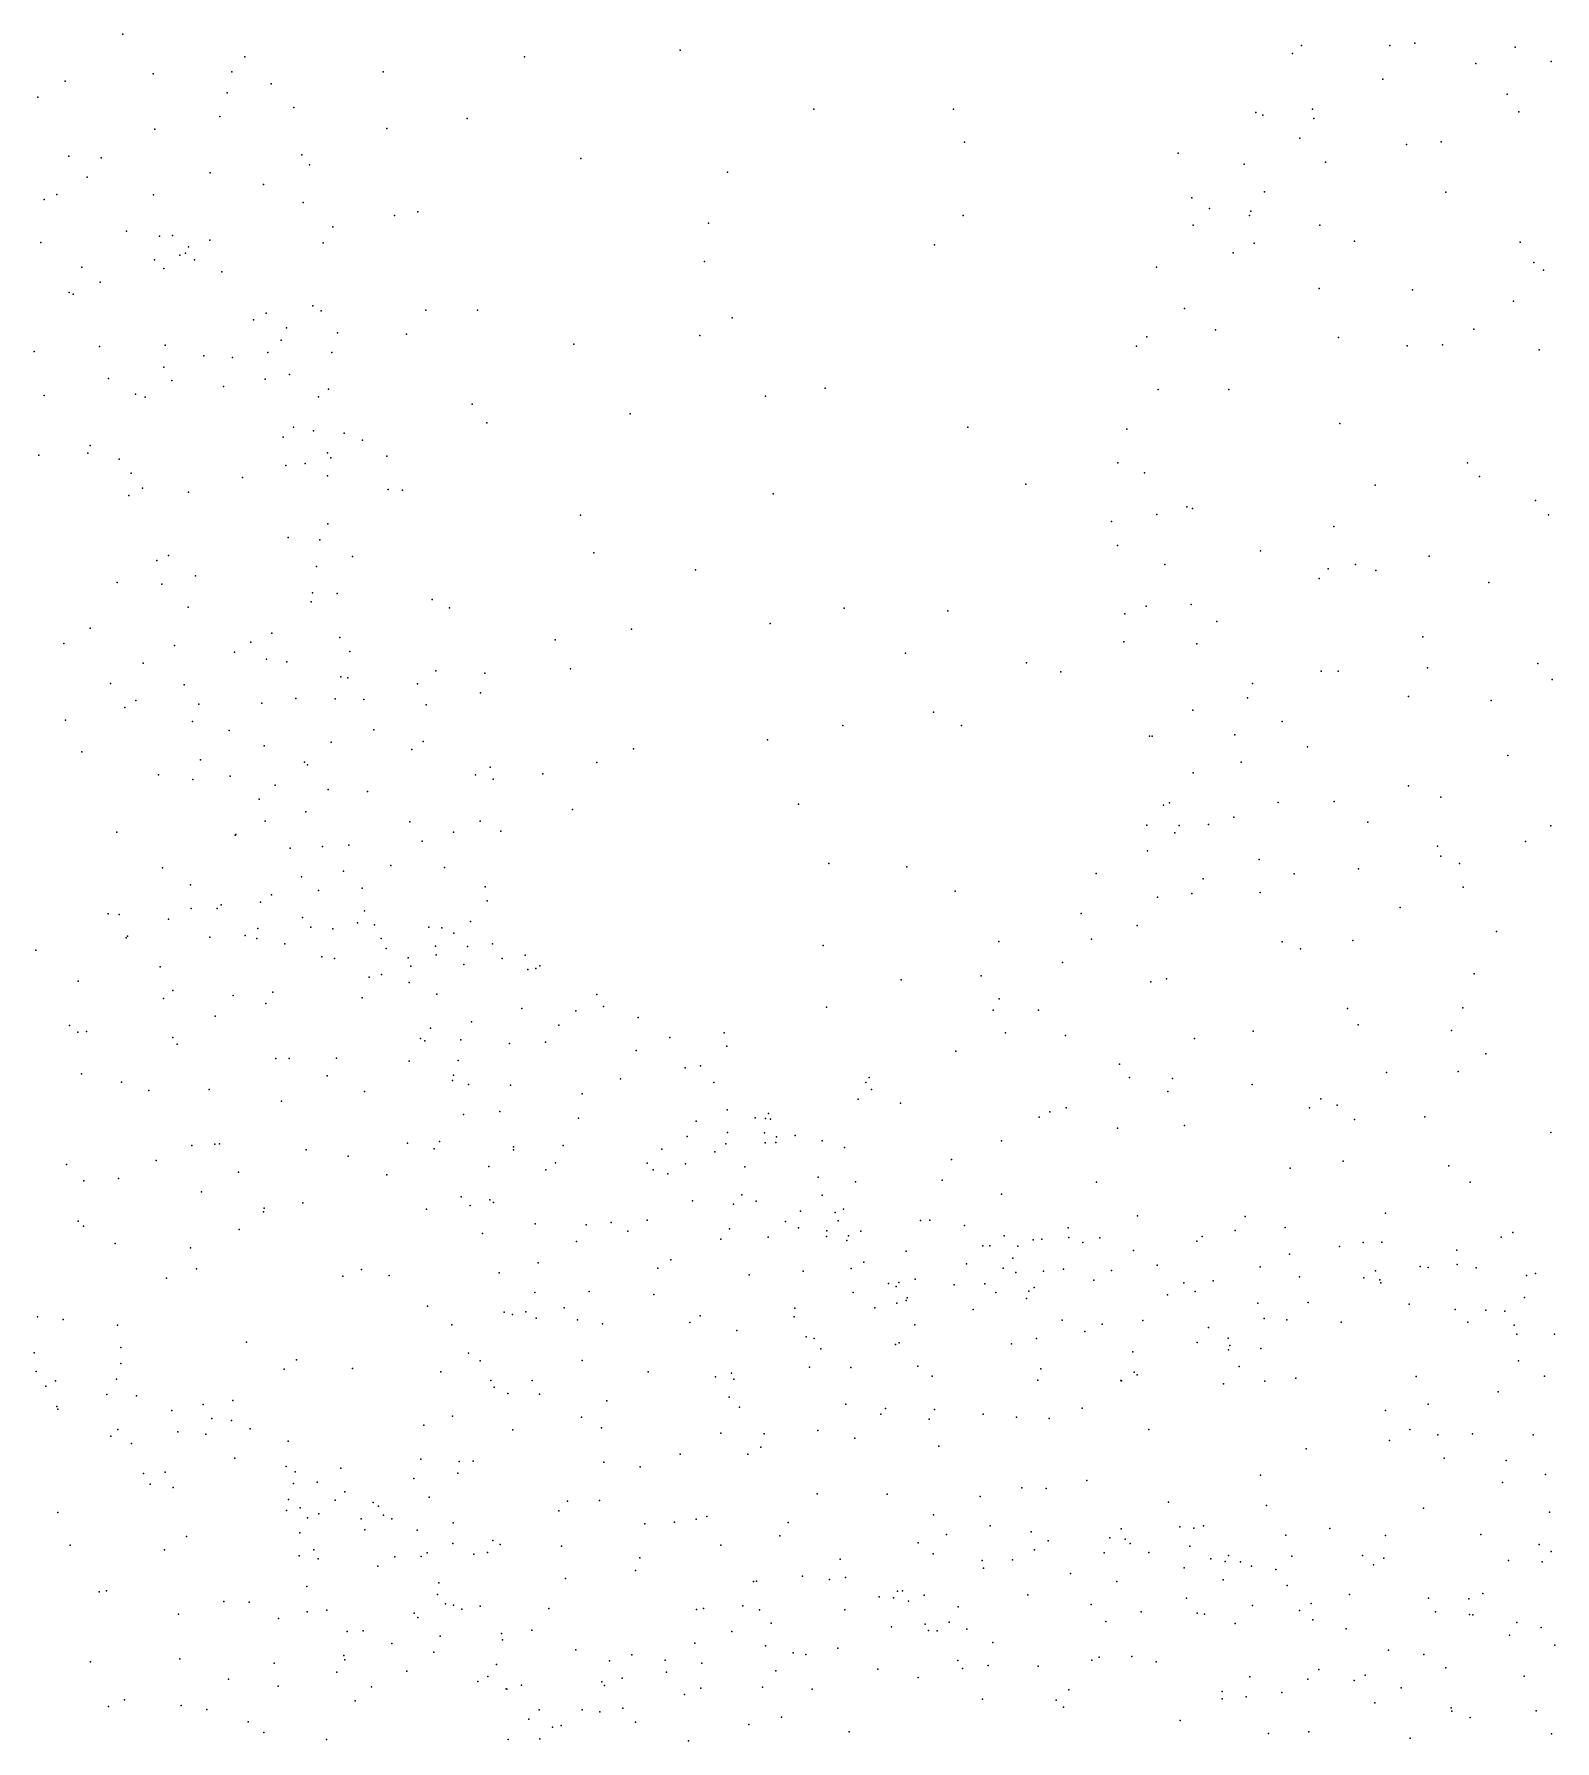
# Model space of a CAD drawing. Header units: metres. Extents: x -23.9 to 23.9, y -28.5 to 28.5.
# Drawn here: x -4.486 to -2.993, y 5.045 to 6.72 of the extents above; entities that cross this region are included whole.
import ezdxf

# ---------------------------------------------------------------- set-up
doc = ezdxf.new("R2010")
doc.units = ezdxf.units.M

msp = doc.modelspace()

# ---------------------------------------------------------------- linework, layer by layer
for p in [(-4.3986, 6.7202, 15.6794), (-3.8515, 6.7045, 9.4209), (-3.2506, 6.7012, 26.9583), (-3.242, 6.7091, 27.0877), (-3.1551, 6.7091, 27.3163), (-3.1306, 6.7114, 16.0883), (-3.0322, 6.7075, 27.4397), (-4.279, 6.6978, 15.8721), (-4.0043, 6.6979, -21.1428), (-3.0707, 6.6913, 26.6152), (-2.9968, 6.6933, 26.5634), (-4.4551, 6.6741, 16.5337), (-4.3689, 6.6813, 20.2888), (-4.2917, 6.6832, 2.7319), (-4.253, 6.6713, 16.199), (-4.1432, 6.6831, 16.4164), (-3.1621, 6.6759, 26.6912), (-4.4822, 6.6584, 17.1298), (-4.2964, 6.6627, 16.3259), (-3.0401, 6.6612, 22.9125), (-4.3033, 6.6394, 15.7548), (-4.2309, 6.6482, 16.0377), (-4.0606, 6.6374, 20.9712), (-3.7206, 6.6465, 16.0197), (-3.5833, 6.6464, 20.3846), (-3.2868, 6.6433, 27.1186), (-3.2799, 6.6407, 26.8665), (-3.231, 6.6466, 27.279), (-3.2299, 6.6374, 26.7437), (-3.0285, 6.644, 27.5007), (-4.3672, 6.627, 15.6575), (-4.1394, 6.6276, 11.6326), (-3.2434, 6.6182, -10.6069), (-4.4518, 6.6003, 20.6952), (-4.223, 6.6016, 15.9649), (-3.5725, 6.6141, 9.6103), (-3.363, 6.6033, 12.5306), (-3.1389, 6.6118, 26.6038), (-3.1048, 6.6146, 27.4687), (-4.4198, 6.5987, 17.0114), (-4.3128, 6.5841, 16.4113), (-4.2155, 6.592, 16.1201), (-3.949, 6.5982, -16.2129), (-3.8053, 6.5848, 7.47), (-3.2981, 6.5927, 27.2124), (-3.2184, 6.5945, 27.3673), (-4.4336, 6.5797, 16.5595), (-4.2607, 6.5726, 15.7924), (-4.4757, 6.5578, 17.443), (-4.4634, 6.5627, 15.309), (-4.3685, 6.5625, 17.103), (-4.2217, 6.5549, 16.2364), (-3.3496, 6.5596, 26.9539), (-3.2781, 6.5655, 21.4956), (-3.1003, 6.565, 26.5307), (-4.1319, 6.5422, 22.2583), (-4.109, 6.5458, -16.6753), (-3.824, 6.5347, 21.4677), (-3.5738, 6.5423, 12.8061), (-3.3323, 6.5491, -16.2236), (-3.2928, 6.5423, 7.516), (-3.2917, 6.5466, 12.1464), (-4.395, 6.5267, 17.3644), (-4.3628, 6.5219, 15.3979), (-4.35, 6.5225, 16.4918), (-4.3132, 6.518, 7.5548), (-4.1925, 6.5311, 16.0452), (-3.3482, 6.5327, 26.8581), (-3.2239, 6.5328, 9.7206), (-3.1897, 6.5171, 23.7664), (-4.479, 6.5157, 16.6191), (-4.3427, 6.5032, 17.2819), (-4.337, 6.5052, 15.4958), (-4.3341, 6.5113, 17.1918), (-4.2021, 6.5155, 15.9458), (-3.602, 6.5134, 26.0809), (-3.309, 6.5057, 27.306), (-3.2883, 6.515, 26.7032), (-3.0274, 6.516, 25.6118), (-4.4389, 6.4916, 16.7703), (-4.3675, 6.4986, 15.269), (-4.3584, 6.4902, 16.9097), (-4.3282, 6.4986, 17.0396), (-4.3014, 6.4868, 16.4299), (-3.8279, 6.4969, 11.5849), (-3.3842, 6.4915, 27.0248), (-3.0138, 6.4961, 26.4431), (-3.0042, 6.4885, 27.6053), (-4.4512, 6.4666, 15.1043), (-4.4209, 6.4769, 17.4735), (-3.2245, 6.4704, 26.5888), (-3.133, 6.4693, 27.5343), (-4.4473, 6.4651, 22.3735), (-4.2121, 6.4536, 15.8716), (-4.1014, 6.4494, 3.4514), (-4.0505, 6.4492, 12.9336), (-3.3567, 6.4508, 27.2415), (-3.0338, 6.458, 9.3272), (-4.2704, 6.4398, 15.2913), (-4.2581, 6.4463, 15.3891), (-4.2039, 6.4486, 23.2453), (-3.8006, 6.4417, -12.1763), (-4.2432, 6.4197, 15.5926), (-4.238, 6.4319, 15.4744), (-4.1879, 6.4271, 15.9819), (-4.1201, 6.4256, 16.8189), (-3.9559, 6.4159, 23.7069), (-3.8325, 6.4245, 25.745), (-3.3937, 6.423, 26.8905), (-3.3262, 6.4301, -11.1973), (-3.2054, 6.4224, 27.4995), (-3.0726, 6.4305, 27.5929), (-4.4857, 6.4088, 15.0051), (-4.4215, 6.4135, 16.7128), (-4.3571, 6.4149, 16.5261), (-4.3191, 6.4043, 16.8581), (-4.2909, 6.4028, 17.3271), (-4.2564, 6.4078, 17.1062), (-4.1936, 6.4077, 2.934), (-3.4037, 6.414, 27.0911), (-3.138, 6.4143, 26.4876), (-3.1035, 6.4153, -11.7734), (-3.0086, 6.4105, 26.1685), (-4.4128, 6.3823, 17.5546), (-4.3583, 6.3932, 17.4737), (-4.2352, 6.3862, 15.7761), (-4.476, 6.3655, 19.7414), (-4.3862, 6.3668, 16.6004), (-4.3505, 6.3804, 16.7808), (-4.2997, 6.3743, 16.4427), (-4.259, 6.3814, 16.9806), (-4.1967, 6.3716, 19.9744), (-3.7092, 6.3726, 25.4128), (-3.3826, 6.3715, 26.808), (-3.3132, 6.3713, 26.6632), (-4.3766, 6.364, 15.0349), (-4.2065, 6.3642, 15.6508), (-4.0559, 6.3569, 9.7255), (-3.7678, 6.3649, -20.4175), (-4.2311, 6.3344, 17.0734), (-4.0414, 6.3386, -22.5418), (-3.9007, 6.3474, 17.1048), (-3.5693, 6.3345, 23.8926), (-3.4132, 6.3324, 27.1314), (-3.2044, 6.3382, 27.5216), (-4.4306, 6.3164, 14.9544), (-4.2414, 6.3247, 17.2828), (-4.2114, 6.3309, 15.212), (-4.1814, 6.3287, 22.6316), (-4.1635, 6.3218, 15.3329), (-4.4812, 6.3071, 17.6458), (-4.4329, 6.309, 11.7624), (-4.4024, 6.303, 9.7033), (-4.2198, 6.2988, 17.1891), (-4.1977, 6.3093, 16.1735), (-4.1944, 6.3044, 15.8724), (-4.1397, 6.3061, 15.4213), (-3.4222, 6.2995, 26.9553), (-3.0791, 6.2993, 6.4292), (-4.3905, 6.2893, 16.6659), (-4.2811, 6.285, 16.3974), (-4.2388, 6.2969, 16.9481), (-4.1977, 6.2867, 15.9703), (-3.3959, 6.2897, 27.223), (-3.0673, 6.2861, 26.4142), (-4.3926, 6.2675, 25.2943), (-4.3795, 6.2745, 17.5739), (-4.3343, 6.2705, 14.9867), (-4.1383, 6.2732, 15.6246), (-4.1243, 6.2726, 15.5358), (-3.7603, 6.269, 10.0582), (-3.5123, 6.2786, 16.122), (-3.1694, 6.2776, 26.4841), (-3.384, 6.2489, 26.7711), (-3.3544, 6.2562, 27.3413), (-3.3488, 6.2545, 26.6899), (-3.0121, 6.2625, 27.6551), (-2.9993, 6.2485, 26.3801), (-4.1975, 6.2397, 16.099), (-3.9494, 6.248, 7.5175), (-3.4283, 6.2419, 27.0888), (-3.21, 6.237, 10.0661), (-4.2365, 6.226, 17.3575), (-4.2053, 6.2239, 17.2548), (-3.4226, 6.2184, 26.9244), (-4.3654, 6.2037, 16.5683), (-4.3537, 6.2085, 16.4731), (-4.1731, 6.2075, 15.8093), (-3.9364, 6.2112, 21.4649), (-3.3761, 6.1997, 11.9386), (-3.282, 6.213, 26.5974), (-3.189, 6.1996, 16.2398), (-3.1167, 6.2079, 26.4247), (-4.4041, 6.182, 17.6244), (-4.3272, 6.1884, 17.5311), (-4.2085, 6.1976, 15.9427), (-3.8367, 6.1944, -12.8161), (-3.2245, 6.186, 26.497), (-3.2158, 6.1955, 27.5177), (-3.1688, 6.1937, 25.1603), (-3.0581, 6.1821, 27.6312), (-4.3604, 6.1803, 16.6713), (-4.2125, 6.1717, 16.0351), (-4.1884, 6.1713, 17.1583), (-4.0951, 6.1652, 15.6324), (-4.3345, 6.1577, 14.9284), (-4.2137, 6.1629, 16.937), (-4.0779, 6.157, 15.332), (-3.6906, 6.1567, 11.667), (-3.5889, 6.1542, -21.3344), (-3.4152, 6.1513, 27.1159), (-3.3944, 6.1587, 26.8253), (-3.35, 6.1605, 27.3352), (-4.4306, 6.1373, 7.8496), (-4.2525, 6.1324, 14.9801), (-3.8995, 6.1361, 16.6797), (-3.7632, 6.1417, 16.3566), (-3.3249, 6.1438, 26.6733), (-4.4567, 6.1222, 17.673), (-4.3478, 6.1203, 3.2416), (-4.273, 6.1234, 17.467), (-4.1856, 6.1279, 15.0646), (-4.1758, 6.1144, 23.1526), (-3.9744, 6.1257, 25.5304), (-3.4163, 6.1239, 26.963), (-3.3447, 6.1219, 5.6167), (-3.1227, 6.1288, 26.3735), (-4.3786, 6.1029, 14.8752), (-4.2892, 6.1136, 16.7593), (-4.2577, 6.1066, 16.2097), (-4.2376, 6.104, 16.8498), (-3.6304, 6.1125, -17.488), (-3.5117, 6.1033, 21.6108), (-3.1181, 6.0982, 22.6617), (-3.0098, 6.1024, 26.2683), (-4.4109, 6.0828, 16.5552), (-4.3385, 6.0815, 17.5664), (-4.1847, 6.0893, 17.0431), (-4.1779, 6.0884, 17.1471), (-4.1094, 6.0825, 23.5095), (-4.0915, 6.0953, 15.2103), (-4.0435, 6.0931, 15.4348), (-3.9593, 6.0972, -22.1055), (-3.4781, 6.0943, 17.0048), (-3.2901, 6.083, 27.4029), (-3.2226, 6.095, 26.4916), (-3.2058, 6.0951, 27.5129), (-2.9958, 6.0868, 27.6444), (-4.3859, 6.0661, 16.469), (-4.2287, 6.0681, 15.9812), (-4.1901, 6.0678, 17.2351), (-4.1622, 6.0671, 15.8318), (-4.0476, 6.0736, 15.5304), (-3.2947, 6.0687, 7.462), (-3.1369, 6.0701, 26.3102), (-3.0558, 6.0663, -21.4339), (-4.3966, 6.0592, 17.6261), (-4.3239, 6.0627, 16.3947), (-4.2621, 6.0635, 16.0715), (-4.1008, 6.0619, 15.7334), (-3.603, 6.0548, 22.5598), (-3.3485, 6.0566, 26.664), (-4.4549, 6.0469, 14.8247), (-4.3302, 6.0457, 16.2988), (-4.2942, 6.0366, 14.9209), (-4.1524, 6.0374, 25.1272), (-3.6921, 6.0415, 26.3897), (-3.5754, 6.0417, 12.7059), (-3.3911, 6.0311, 26.8342), (-3.3883, 6.0311, 26.9303), (-3.3073, 6.0325, 26.5441), (-3.2607, 6.0455, 26.4323), (-4.439, 6.0157, 24.841), (-4.2601, 6.0217, 16.7139), (-4.1943, 6.0253, 16.909), (-4.1149, 6.0182, 19.9975), (-4.104, 6.026, 15.1479), (-3.8973, 6.0189, 20.4144), (-3.7661, 6.0276, 23.8129), (-3.236, 6.0208, 26.3166), (-4.3224, 6.0078, 16.4625), (-4.2205, 6.0055, 16.8084), (-4.2173, 6.0032, -21.4488), (-4.0381, 6.0007, 15.3822), (-3.9334, 6.0054, 22.7339), (-3.3011, 6.0057, 27.3419), (-3.0395, 6.0122, 26.1514), (-4.3638, 5.9933, 17.5836), (-4.3299, 5.9885, 16.1786), (-4.2932, 5.9919, 17.4828), (-4.2491, 5.9832, 17.4036), (-4.0526, 5.9931, 15.6204), (-4.0351, 5.9891, 15.5045), (-3.9864, 5.9942, 10.0002), (-3.3482, 5.9951, 27.2281), (-3.137, 5.9824, 26.1653), (-4.265, 5.9692, 16.629), (-4.1971, 5.9787, 17.0066), (-4.1584, 5.977, 15.0574), (-3.7356, 5.9645, -23.0081), (-3.3772, 5.9635, 26.668), (-3.3715, 5.9656, 27.0563), (-3.2647, 5.9661, -16.1771), (-3.2098, 5.967, 27.4452), (-3.105, 5.9712, 27.5362), (-4.259, 5.9477, 14.9335), (-4.2189, 5.957, 12.7211), (-4.1171, 5.9471, 8.8786), (-4.0478, 5.9479, 7.814), (-3.9573, 5.9591, 26.1322), (-3.3083, 5.9516, 26.2788), (-3.1767, 5.9467, 21.4656), (-4.4044, 5.9368, 16.2874), (-4.2884, 5.9341, 16.5221), (-4.2877, 5.9348, 16.0021), (-4.0741, 5.9371, 15.2025), (-4.0276, 5.9379, 21.2615), (-3.3937, 5.9437, 26.4644), (-3.3661, 5.9363, 26.8057), (-3.3618, 5.9434, 26.9705), (-3.333, 5.9445, -11.0784), (-2.9973, 5.9433, 8.7103), (-4.2344, 5.9214, 17.331), (-4.2026, 5.9228, 17.229), (-4.1768, 5.9242, -23.46), (-4.1048, 5.9281, 20.7987), (-3.3931, 5.9188, 26.3825), (-3.1083, 5.9233, 10.7922), (-3.105, 5.9134, 26.0732), (-3.0221, 5.9279, 27.5682), (-4.3598, 5.902, 16.4148), (-4.1821, 5.8986, 16.7353), (-4.1356, 5.9044, 15.8675), (-4.0829, 5.9022, 15.7137), (-3.7058, 5.9062, 11.1349), (-3.6292, 5.9028, 10.7816), (-3.2835, 5.9101, 27.2823), (-3.1858, 5.9009, 26.0996), (-3.0868, 5.9061, 6.6631), (-4.3321, 5.8853, 14.8874), (-4.2233, 5.8932, 16.5867), (-4.1638, 5.8819, 16.8612), (-4.043, 5.8832, 15.3295), (-3.4433, 5.8963, 26.5632), (-3.3383, 5.891, 27.1249), (-3.249, 5.896, 17.1935), (-3.0832, 5.8829, 27.4976), (-4.302, 5.8655, 16.259), (-4.2634, 5.8682, 16.0985), (-4.2527, 5.8753, -14.4678), (-4.2065, 5.8796, 15.9862), (-4.0412, 5.8695, 8.2352), (-3.5818, 5.8789, 25.1589), (-3.3833, 5.8732, 26.2844), (-3.3495, 5.8766, 27.0346), (-3.2825, 5.8777, 26.4845), (-3.145, 5.863, 27.4233), (-4.4132, 5.8567, 14.8363), (-4.4022, 5.8563, 17.5762), (-4.3537, 5.8517, 28.1529), (-4.3315, 5.8619, 17.4822), (-4.306, 5.8622, 28.2792), (-4.2224, 5.8533, 28.3619), (-4.1684, 5.848, 28.1223), (-4.1614, 5.8596, 28.2454), (-4.1517, 5.8461, 9.718), (-4.0573, 5.8493, 15.6235), (-3.4582, 5.8572, 26.478), (-4.3953, 5.8332, 28.0685), (-4.3941, 5.8349, 28.4039), (-4.3132, 5.8339, 28.0438), (-4.2786, 5.8355, 26.0911), (-4.2672, 5.8325, 11.3457), (-4.266, 5.8423, 16.4173), (-4.2142, 5.8438, 16.2289), (-4.1926, 5.842, 17.1912), (-4.1452, 5.8325, 16.6719), (-4.0984, 5.8437, 16.1198), (-4.0856, 5.843, 15.9413), (-4.0738, 5.8379, 28.2041), (-3.5388, 5.8297, 16.5231), (-3.4478, 5.8318, 26.3666), (-3.4031, 5.8452, 26.8833), (-3.1916, 5.8306, 27.3444), (-3.0505, 5.8394, -13.3136), (-4.484, 5.8212, 28.3184), (-4.2396, 5.8272, 28.4616), (-4.2035, 5.8147, 27.9915), (-4.1909, 5.8131, 16.527), (-4.1403, 5.8227, 28.4417), (-4.1186, 5.8135, 16.7637), (-4.0918, 5.825, 15.7734), (-4.091, 5.8166, 15.1949), (-4.0603, 5.8246, 28.3472), (-4.0358, 5.8274, 15.4541), (-4.0262, 5.8131, 16.1633), (-4.0037, 5.8164, 16.024), (-3.7113, 5.8256, 8.8666), (-3.2609, 5.8293, 8.423), (-3.2428, 5.8223, 27.2302), (-4.362, 5.8049, 27.9778), (-4.1447, 5.7973, 15.0977), (-4.116, 5.8053, 16.8997), (-4.0639, 5.8071, 15.274), (-4.0013, 5.8023, 15.8671), (-3.9934, 5.803, 28.1481), (-3.9893, 5.8057, 28.2943), (-3.5564, 5.7959, 5.8221), (-3.4765, 5.809, 26.7301), (-3.0724, 5.7978, 27.4307), (-4.4424, 5.7908, 28.493), (-4.3496, 5.7816, 17.4591), (-4.2514, 5.7798, 14.964), (-4.157, 5.7947, 16.4398), (-4.1177, 5.7893, 28.5275), (-3.6348, 5.7921, 10.1787), (-3.3898, 5.7901, 16.2119), (-3.3745, 5.7929, 26.1821), (-4.3587, 5.7736, -20.5078), (-4.2904, 5.7768, 17.3302), (-4.2582, 5.7688, 27.8834), (-4.1637, 5.7745, 17.1098), (-4.0906, 5.7781, 27.9425), (-4.0069, 5.7639, 28.4856), (-3.9336, 5.7775, 16.1307), (-3.9268, 5.7659, 28.3564), (-3.7081, 5.7652, 21.3878), (-3.5445, 5.7624, 26.4844), (-3.5386, 5.7733, 26.5896), (-3.1967, 5.7639, 26.0108), (-3.0836, 5.7644, 25.9647), (-4.4511, 5.7472, 14.8448), (-4.308, 5.7564, 28.6028), (-4.0564, 5.7508, 15.4143), (-3.9706, 5.7474, 23.3248), (-3.9541, 5.7615, 16.2578), (-3.893, 5.755, 28.2085), (-3.5, 5.7623, 26.3835), (-3.1864, 5.7479, -17.1853), (-4.4429, 5.7406, 27.8904), (-4.4343, 5.7414, 28.5905), (-4.3496, 5.7354, 27.8528), (-4.3454, 5.7289, 14.9156), (-4.1065, 5.7345, 28.6097), (-4.1024, 5.732, 15.2264), (-4.0967, 5.7445, 16.9659), (-4.0668, 5.7331, 16.4182), (-4.0193, 5.7295, 15.7309), (-3.9839, 5.7307, 16.3652), (-3.8619, 5.7355, 16.0757), (-3.8086, 5.7399, -16.2402), (-3.5325, 5.74, 26.7448), (-3.4736, 5.7374, 26.8425), (-3.3469, 5.7345, 27.0202), (-3.2894, 5.7415, 26.068), (-3.0945, 5.7424, 20.6938), (-4.2485, 5.7148, 27.8081), (-4.2353, 5.7149, 28.666), (-4.189, 5.7152, 15.0776), (-4.1177, 5.7122, 16.5325), (-4.0696, 5.7128, 16.8314), (-3.895, 5.7228, 28.0475), (-3.806, 5.7268, 12.1495), (-3.5812, 5.722, 26.4002), (-3.0608, 5.7195, 27.34), (-4.4393, 5.6998, 17.5047), (-4.1981, 5.6977, 17.2104), (-4.0741, 5.6983, 27.8345), (-3.8467, 5.7055, 15.9126), (-3.8317, 5.7076, 15.9983), (-3.6662, 5.6962, 26.3647), (-3.4206, 5.7093, 26.1848), (-3.4106, 5.6963, 26.9673), (-3.1586, 5.701, 5.2635), (-3.088, 5.702, -16.7275), (-4.3998, 5.6915, 27.8006), (-4.3732, 5.6835, 17.3974), (-4.3138, 5.6843, 10.1227), (-4.1614, 5.6825, 28.6964), (-4.0752, 5.6932, 16.7033), (-4.0594, 5.6894, 15.5472), (-4.0183, 5.6888, -13.2962), (-3.9479, 5.68, 15.7105), (-3.9102, 5.695, 27.9556), (-3.8187, 5.6912, 28.1265), (-3.6696, 5.6913, 26.6112), (-3.664, 5.6845, 26.4396), (-3.373, 5.6823, 7.596), (-3.3684, 5.6953, 26.109), (-3.2902, 5.6893, 27.0825), (-4.2429, 5.6731, 17.2899), (-4.0285, 5.6629, 10.361), (-3.8054, 5.6646, 28.4159), (-3.677, 5.6749, 26.721), (-3.6355, 5.6711, 26.3605), (-3.4887, 5.6624, 26.8906), (-3.4727, 5.6664, -23.2572), (-3.2341, 5.6664, -11.9698), (-3.223, 5.6752, 24.3162), (-3.2067, 5.6691, 4.9127), (-4.0642, 5.6599, 16.9466), (-3.9515, 5.6562, 28.6243), (-3.8358, 5.6534, 20.7937), (-3.7779, 5.6567, 28.3341), (-3.7678, 5.6558, 28.206), (-3.7651, 5.6608, 26.5426), (-3.7631, 5.6552, 16.0549), (-3.4993, 5.6574, 26.2487), (-3.4226, 5.6463, 20.595), (-3.3568, 5.6489, 27.0503), (-3.19, 5.6551, 23.0239), (-3.1209, 5.6577, 10.0143), (-4.3308, 5.6295, 27.7237), (-4.3083, 5.6307, 11.0256), (-4.3037, 5.6311, 28.7562), (-4.1192, 5.6318, 15.2831), (-4.0879, 5.6333, 17.0575), (-3.9666, 5.6293, 10.9617), (-3.8448, 5.6382, 27.9351), (-3.8069, 5.6311, 16.3143), (-3.8051, 5.6423, 26.621), (-3.7689, 5.6418, 15.9245), (-3.7682, 5.6321, 28.0718), (-3.7577, 5.6325, 16.1829), (-3.757, 5.6379, 26.7445), (-3.7389, 5.6391, 26.3684), (-3.7124, 5.634, 22.9707), (-3.5362, 5.634, 16.9207), (-2.9971, 5.6423, 25.9006), (-4.3658, 5.6146, -17.3711), (-4.2187, 5.6251, 27.717), (-4.1775, 5.6189, 15.1626), (-4.0932, 5.626, 15.4526), (-4.0153, 5.628, 27.7772), (-4.0151, 5.6252, 16.5309), (-3.974, 5.6123, 15.6058), (-3.8841, 5.6121, 16.4315), (-3.8696, 5.6259, -22.0238), (-3.8177, 5.6233, 28.5244), (-3.6905, 5.6274, 26.2891), (-3.5853, 5.6158, 26.9036), (-3.2011, 5.6139, 25.9576), (-4.4538, 5.6108, 14.8948), (-4.4368, 5.5949, 28.7561), (-4.4028, 5.597, 17.4249), (-4.2852, 5.6032, -23.8353), (-4.1394, 5.6005, 28.7655), (-4.0396, 5.6087, 16.6266), (-3.9835, 5.6055, 28.7075), (-3.8782, 5.6057, -20.2044), (-3.8637, 5.6015, 26.4912), (-3.8464, 5.6115, 15.726), (-3.7881, 5.6085, 15.8102), (-3.7163, 5.5985, 28.2566), (-3.5944, 5.5954, 23.4304), (-3.2531, 5.6071, 25.2055), (-3.0974, 5.6096, 25.9186), (-4.3215, 5.5838, 15.016), (-4.0666, 5.5792, 27.7187), (-3.7913, 5.581, 28.607), (-3.7123, 5.5808, 16.1201), (-3.6797, 5.5937, 21.0959), (-3.5363, 5.5816, 26.9627), (-3.443, 5.5936, 26.1052), (-3.0762, 5.5935, 27.2623), (-4.2606, 5.5644, 15.097), (-4.2598, 5.5679, 27.6711), (-4.2221, 5.5731, 28.7968), (-4.1006, 5.5668, 17.1158), (-4.0577, 5.5704, 28.7817), (-4.0386, 5.5761, 16.7209), (-4.0349, 5.5736, 15.5231), (-3.8395, 5.5752, 26.3343), (-3.7992, 5.5717, 16.3846), (-3.777, 5.5748, 26.8758), (-3.7334, 5.5651, 28.452), (-3.6994, 5.5638, 28.3602), (-3.6915, 5.5671, 25.3338), (-3.1594, 5.5629, 24.7984), (-4.4426, 5.5551, 10.4111), (-4.4373, 5.5504, 27.69), (-4.2845, 5.5471, 17.3497), (-3.9939, 5.5524, 16.5732), (-3.9439, 5.5515, 26.5953), (-3.9193, 5.5539, 28.7706), (-3.9031, 5.5454, 16.5171), (-3.884, 5.5561, 26.7641), (-3.8839, 5.5561, 27.8114), (-3.8033, 5.5475, 28.7213), (-3.7484, 5.555, 26.2071), (-3.7355, 5.5486, 16.2911), (-3.7077, 5.5457, 26.958), (-3.6967, 5.5555, 15.9864), (-3.6742, 5.5454, 26.15), (-3.6158, 5.5559, 26.9829), (-3.6067, 5.5563, 28.6447), (-3.5727, 5.5509, 28.7585), (-3.4707, 5.5486, 27.5862), (-3.4029, 5.5603, -20.3632), (-3.307, 5.5459, 27.1065), (-3.297, 5.5599, 27.6164), (-3.2578, 5.5488, 27.701), (-4.4063, 5.5333, 14.9852), (-4.3322, 5.5289, 27.6536), (-4.0455, 5.543, 16.9561), (-3.9533, 5.5351, 26.4656), (-3.8118, 5.5375, 15.6866), (-3.7652, 5.5394, 28.8295), (-3.7079, 5.54, 15.8821), (-3.6882, 5.5361, 28.8761), (-3.6865, 5.5409, 28.1645), (-3.5545, 5.531, 27.6255), (-3.5478, 5.5311, 27.029), (-3.5336, 5.5408, 28.5811), (-3.5203, 5.5305, 27.5161), (-3.5051, 5.5369, 8.2758), (-3.4967, 5.5374, 28.7924), (-3.4701, 5.5391, 27.7574), (-3.4566, 5.5341, 28.6916), (-3.4399, 5.5387, 27.4744), (-3.3446, 5.5354, 27.4365), (-3.3394, 5.5402, 26.0433), (-3.2047, 5.5303, 27.2676), (-3.1815, 5.5341, 25.9395), (-3.163, 5.5347, 27.6608), (-3.0458, 5.5395, 28.3016), (-3.0346, 5.5441, 28.4537), (-3.9911, 5.5144, 27.7042), (-3.8609, 5.5171, 28.8424), (-3.6714, 5.5149, 16.1544), (-3.6298, 5.5258, 28.471), (-3.5706, 5.5134, 27.7372), (-3.5251, 5.5189, 28.8943), (-3.4066, 5.5263, 27.8312), (-3.3835, 5.5121, 27.0821), (-3.2537, 5.5229, 27.4308), (-3.0894, 5.5266, 16.0181), (-3.0891, 5.5128, -15.4772), (-4.3559, 5.4992, 17.4065), (-4.3264, 5.5083, 28.8385), (-4.1828, 5.5013, 15.3301), (-4.1643, 5.5078, 17.2264), (-4.1374, 5.502, 27.6429), (-4.0293, 5.5046, 16.851), (-3.8736, 5.5089, 26.8816), (-3.784, 5.5025, 27.8657), (-3.7309, 5.506, 28.9476), (-3.6838, 5.5088, 28.066), (-3.6369, 5.495, 27.5662), (-3.6209, 5.4982, 28.3876), (-3.5348, 5.5089, 27.815), (-3.5222, 5.5048, 8.9775), (-3.495, 5.5062, 28.4749), (-3.4755, 5.5081, 5.3307), (-3.4458, 5.4971, 26.0437), (-3.4282, 5.5067, 28.5434), (-3.3573, 5.4948, 27.9358), (-3.3284, 5.4967, 27.3225), (-3.2825, 5.5103, 27.8738), (-3.2438, 5.5006, -21.2192), (-3.1806, 5.4997, 27.8583), (-3.1692, 5.5063, 28.3886), (-3.1649, 5.4975, 28.3021), (-3.164, 5.4948, 27.4036), (-3.1255, 5.5107, 28.4862), (-3.1174, 5.5098, 27.5216), (-3.0706, 5.5095, 28.1992), (-3.0209, 5.5019, 28.6374), (-3.0122, 5.5038, 27.2721), (-3.9943, 5.4851, 26.4061), (-3.941, 5.4863, 16.5879), (-3.8776, 5.4833, 26.2153), (-3.6819, 5.4853, 29.0136), (-3.6473, 5.4941, 16.0409), (-3.6397, 5.4911, 10.4213), (-3.629, 5.4798, 28.2374), (-3.5827, 5.4926, 27.4462), (-3.5525, 5.4936, 7.3757), (-3.5419, 5.485, 4.9587), (-3.5118, 5.4794, 29), (-3.5095, 5.4864, 27.3555), (-3.5042, 5.49, 11.6935), (-3.3735, 5.483, 28.8591), (-3.3463, 5.4863, 28.7719), (-3.0231, 5.4804, 27.6621), (-4.4824, 5.4614, 7.1765), (-4.0997, 5.4716, 28.8569), (-4.0243, 5.4658, 26.4967), (-4.0163, 5.4634, 28.8809), (-4.0031, 5.4663, 16.6557), (-3.9656, 5.4702, 26.8131), (-3.832, 5.4623, 26.1475), (-3.7398, 5.4612, 27.0402), (-3.7391, 5.4698, 15.7202), (-3.6606, 5.47, 15.8852), (-3.6389, 5.4746, 27.0705), (-3.6299, 5.4772, 26.058), (-3.564, 5.4686, 28.3011), (-3.2848, 5.4746, 28.5341), (-3.2353, 5.4752, 27.9461), (-3.1362, 5.4738, 27.3048), (-3.0912, 5.4685, 28.0635), (-3.061, 5.4678, 25.8923), (-3.0422, 5.4668, -16.023), (-4.4572, 5.4588, 17.4592), (-4.404, 5.4532, 15.0115), (-4.0757, 5.4533, 17.0658), (-3.993, 5.4601, 15.4929), (-3.9523, 5.4583, 26.2669), (-3.928, 5.4544, 28.9356), (-3.8421, 5.4558, 27.7681), (-3.796, 5.448, 29.0448), (-3.6214, 5.4534, 28.0899), (-3.4768, 5.4581, 28.3763), (-3.4544, 5.4469, 27.27), (-3.4375, 5.4542, 6.2717), (-3.3976, 5.4577, 28.9462), (-3.333, 5.4509, 26.025), (-3.2785, 5.4596, 28.7044), (-3.2563, 5.4584, 28.33), (-3.2029, 5.4561, 28.1866), (-3.0785, 5.4561, 27.8699), (-3.0331, 5.4532, 27.4275), (-3.0306, 5.4444, 28.0086), (-2.9937, 5.4443, 27.7707), (-4.4005, 5.4311, -19.247), (-4.2774, 5.4363, 15.2556), (-3.7279, 5.4415, 27.6762), (-3.72, 5.44, 27.5341), (-3.7136, 5.43, 27.8799), (-3.6403, 5.4341, 16.2166), (-3.6366, 5.4359, 29.0884), (-3.5265, 5.4349, 27.9813), (-3.5019, 5.4401, 26.0133), (-3.3443, 5.4361, 27.2284), (-3.3139, 5.4404, 28.0125), (-3.3136, 5.4288, 28.9077), (-3.3121, 5.4333, 28.4117), (-3.2817, 5.4303, 28.1605), (-4.4857, 5.4258, 14.8485), (-4.4007, 5.4154, 14.9236), (-4.2282, 5.4192, 17.3009), (-4.0593, 5.4256, 15.4517), (-4.0478, 5.4182, 16.9747), (-3.9478, 5.4185, -12.7927), (-3.7246, 5.4118, 29.1116), (-3.684, 5.4115, 16.3509), (-3.6184, 5.4128, 16.0156), (-3.4074, 5.4268, 28.0272), (-3.303, 5.4124, 28.2675), (-3.0288, 5.4182, 27.3355), (-4.4838, 5.4075, 27.6301), (-4.4648, 5.3985, 27.1277), (-4.405, 5.4001, 28.8754), (-4.2404, 5.4098, 28.8947), (-4.1734, 5.4105, 27.5989), (-4.0865, 5.4073, 28.9235), (-4.0376, 5.3989, 27.6282), (-3.997, 5.3988, 28.9895), (-3.8832, 5.4072, 15.538), (-3.8169, 5.4024, 27.6936), (-3.8014, 5.4061, 26.0745), (-3.799, 5.4002, 27.0588), (-3.6045, 5.4029, 27.9814), (-3.5006, 5.399, 28.2779), (-3.4976, 5.4103, 29.0946), (-3.4192, 5.3989, 28.3253), (-3.4185, 5.3986, 27.1907), (-3.406, 5.4069, 26.0007), (-3.4031, 5.4045, 29.0477), (-3.3183, 5.3956, 28.9948), (-3.278, 5.3981, 26.2217), (-3.2475, 5.401, 28.8624), (-3.1292, 5.4028, 28.7535), (-3.0033, 5.4029, 25.8893), (-4.4741, 5.3933, 27.5392), (-4.4142, 5.3852, 14.7327), (-4.3852, 5.3837, 27.2072), (-4.2906, 5.3791, 15.076), (-4.0342, 5.3924, 26.341), (-4.0209, 5.386, 25.8348), (-3.9896, 5.3853, 16.7342), (-3.9237, 5.3789, 26.1558), (-3.8036, 5.3824, 29.137), (-3.0489, 5.3878, 4.5131), (-4.4635, 5.3734, 27.3612), (-4.4623, 5.3706, 14.6464), (-4.3504, 5.3695, 14.7903), (-4.3198, 5.3752, 14.9428), (-4.3113, 5.3614, 27.1702), (-4.0752, 5.3638, 26.7355), (-3.9484, 5.3629, 29.0779), (-3.7935, 5.3726, 15.592), (-3.6891, 5.3755, 26.0049), (-3.6548, 5.3659, 27.2421), (-3.65, 5.3713, 15.8138), (-3.6072, 5.361, 29.1781), (-3.6019, 5.3703, 16.0911), (-3.5542, 5.3656, 27.1682), (-3.5215, 5.3628, 29.1638), (-3.4896, 5.3615, 25.9601), (-3.4571, 5.3717, 28.1829), (-3.1594, 5.3694, 17.246), (-3.1176, 5.3755, 25.9229), (-4.4104, 5.3441, 27.4228), (-4.4036, 5.3508, 26.9485), (-4.3446, 5.3484, 27.3453), (-4.3173, 5.3461, 14.6925), (-4.2919, 5.3595, 27.5449), (-4.2737, 5.3512, 14.8523), (-4.1033, 5.3548, 26.6206), (-4.0158, 5.3504, 15.4404), (-3.9288, 5.3522, 15.4835), (-3.8118, 5.3471, 27.436), (-3.7692, 5.3463, 27.3599), (-3.7164, 5.3497, 16.439), (-3.3916, 5.3507, 29.1145), (-3.1354, 5.3506, 6.4895), (-3.1082, 5.3453, 28.8751), (-3.0741, 5.3465, 13.8999), (-3.0144, 5.3456, 13.5163), (-4.39, 5.3368, 17.4123), (-4.2363, 5.3391, 15.3883), (-3.7724, 5.3332, 27.1186), (-3.6803, 5.3423, 27.1499), (-3.5977, 5.3344, 15.956), (-3.2374, 5.3316, 29.0034), (-3.1555, 5.3399, 9.5357), (-4.2888, 5.3226, 17.3379), (-4.2382, 5.3145, 14.7288), (-4.1848, 5.3128, 27.5529), (-4.1062, 5.3216, 26.4006), (-4.0685, 5.3194, 29.018), (-4.0549, 5.3196, 16.9231), (-3.9265, 5.3185, 29.1478), (-3.8909, 5.314, 16.6222), (-3.8517, 5.3264, 15.5258), (-3.7852, 5.3264, 16.5403), (-3.102, 5.3224, 13.6909), (-3.041, 5.3203, 14.0459), (-4.3784, 5.3075, 26.8632), (-4.3717, 5.2972, 26.0662), (-4.3572, 5.3088, 14.5533), (-4.3493, 5.2937, 28.9134), (-4.2311, 5.2976, 17.2764), (-4.2294, 5.3092, 28.9297), (-4.2079, 5.2989, 27.0972), (-4.113, 5.3027, 11.8252), (-4.0698, 5.3077, 26.2974), (-3.5165, 5.2935, 29.222), (-3.4526, 5.3006, 16.4497), (-3.2822, 5.3059, 25.9571), (-3.0447, 5.2987, 25.9131), (-3.0025, 5.3066, 13.4407), (-4.2361, 5.282, 27.3878), (-4.1904, 5.2813, 14.9562), (-4.1809, 5.2896, 27.1838), (-4.1531, 5.2789, 26.6492), (-4.0981, 5.2842, 17.043), (-3.9623, 5.2805, 26.1174), (-3.9309, 5.281, 27.5487), (-3.7173, 5.2876, 25.9666), (-3.6484, 5.2873, 15.7344), (-3.5571, 5.2851, 25.9299), (-3.4924, 5.2928, 9.2661), (-3.3724, 5.2794, 29.174), (-4.4624, 5.2693, 28.9473), (-4.2381, 5.2713, 27.5027), (-4.2246, 5.2737, 15.0578), (-4.2174, 5.264, 14.6155), (-4.2064, 5.2678, 26.9741), (-4.1648, 5.2631, 27.2886), (-4.1477, 5.2755, 11.1172), (-4.1429, 5.2666, 26.5168), (-4.1345, 5.263, 28.9993), (-3.9706, 5.2708, 7.6709), (-3.836, 5.2627, 27.3385), (-3.8254, 5.2652, 15.4734), (-3.6031, 5.2668, 29.2533), (-3.2762, 5.276, 29.0991), (-3.122, 5.2735, 28.9567), (-2.9986, 5.2695, 14.5333), (-4.3363, 5.2458, 14.469), (-4.2248, 5.2492, 26.8606), (-4.1611, 5.2521, 14.6828), (-4.1097, 5.2519, 26.7885), (-4.0745, 5.2592, 26.87), (-3.8865, 5.258, 27.0831), (-3.8572, 5.2597, 26.0274), (-3.7537, 5.2463, 27.1633), (-3.7457, 5.2594, 15.556), (-3.5903, 5.2477, 16.1987), (-3.5473, 5.2561, 14.2204), (-3.5072, 5.2502, 14.1274), (-3.4301, 5.2445, 29.2249), (-3.4187, 5.2533, 14.2315), (-3.4149, 5.2431, 15.0382), (-3.3612, 5.2551, 4.5337), (-3.3475, 5.2538, 15.2258), (-3.3382, 5.2562, 15.0985), (-3.2574, 5.2469, 15.1954), (-3.2139, 5.2536, 25.9571), (-3.1594, 5.2468, 13.8311), (-3.0658, 5.2478, 13.453), (-4.4505, 5.2373, 12.1206), (-4.3578, 5.2325, 26.7683), (-4.2257, 5.2267, 15.1608), (-4.2113, 5.2327, 15.3386), (-4.1001, 5.2296, 14.8578), (-4.0747, 5.2387, 27.0657), (-4.0542, 5.2284, 27.5266), (-4.0407, 5.23, 26.974), (-4.0356, 5.2417, 16.754), (-4.0283, 5.2378, 29.1398), (-3.968, 5.2361, 15.3508), (-3.8118, 5.2372, 29.2567), (-3.6182, 5.2396, 16.2904), (-3.6032, 5.2286, 14.4011), (-3.5038, 5.2327, 15.2525), (-3.4904, 5.2413, 15.0973), (-3.4356, 5.2295, 25.9115), (-3.41, 5.2389, 14.3535), (-3.3917, 5.2299, 14.072), (-3.3514, 5.2361, 14.147), (-3.3136, 5.227, 14.2882), (-3.2512, 5.2265, 14.9717), (-3.1819, 5.2271, 15.03), (-3.0085, 5.2379, 28.9595), (-2.9969, 5.2311, 25.9314), (-4.2071, 5.2239, 14.5392), (-4.1483, 5.2166, 17.1028), (-4.1318, 5.2257, 26.375), (-4.106, 5.2259, 14.7626), (-3.8955, 5.2122, 29.2399), (-3.8913, 5.2249, 27.4033), (-3.6945, 5.2234, 14.1636), (-3.5552, 5.2222, 15.1867), (-3.5541, 5.2146, 24.1645), (-3.5254, 5.2228, 14.4431), (-3.3569, 5.2149, 15.3845), (-3.3308, 5.2239, 14.9382), (-3.3167, 5.2212, -22.2835), (-3.3018, 5.2207, -23.7277), (-3.2909, 5.2164, 29.1676), (-3.2671, 5.2133, 14.2014), (-3.1711, 5.2178, 13.6632), (-3.161, 5.2243, 15.224), (-3.0387, 5.2222, 14.161), (-3.0057, 5.2209, -11.9034), (-4.2181, 5.1965, 17.198), (-4.0886, 5.2002, 16.8514), (-3.9643, 5.2043, 27.5184), (-3.7798, 5.2015, 24.654), (-3.7769, 5.2017, 14.2268), (-3.7316, 5.2067, 15.4638), (-3.7052, 5.2035, 29.2972), (-3.6894, 5.2056, 14.4132), (-3.4687, 5.2093, 15.3631), (-3.423, 5.2016, 14.4853), (-3.3188, 5.2033, 14.4254), (-3.2559, 5.1976, 14.1025), (-4.422, 5.1913, 17.3753), (-4.4146, 5.1922, 26.6889), (-4.2996, 5.1819, 28.9472), (-4.2747, 5.1811, 14.4176), (-4.0897, 5.1887, 24.295), (-4.0819, 5.1796, 14.6641), (-4.074, 5.1782, 15.2989), (-4.0478, 5.1772, 27.2162), (-3.7901, 5.1776, 15.3241), (-3.6564, 5.1864, 15.1116), (-3.6424, 5.1854, 15.5739), (-3.6383, 5.192, 16.363), (-3.6335, 5.1923, 14.4932), (-3.6277, 5.1821, 13.9429), (-3.6122, 5.1882, 14.993), (-3.5787, 5.1768, 15.9524), (-3.5106, 5.1885, 13.9243), (-3.4483, 5.179, 15.4535), (-3.3546, 5.1853, 13.9588), (-3.2899, 5.1779, 25.9244), (-3.2324, 5.18, 14.4045), (-3.1946, 5.1887, 14.8857), (-3.1171, 5.1853, 15.3399), (-3.0775, 5.1846, 29.0146), (-3.064, 5.1898, 15.2252), (-4.344, 5.1695, 17.3097), (-4.246, 5.1651, 26.7245), (-4.2176, 5.1718, 28.9843), (-4.1984, 5.1734, 26.6288), (-4.1127, 5.1703, 16.9503), (-4.109, 5.1662, 27.4994), (-4.0658, 5.1745, 27.3526), (-3.9804, 5.1749, 16.708), (-3.8357, 5.1741, 27.1526), (-3.8286, 5.175, 16.5988), (-3.7737, 5.1738, -22.0822), (-3.7625, 5.1605, 14.0055), (-3.6902, 5.1738, 15.3734), (-3.6112, 5.1595, 15.4771), (-3.5878, 5.1615, 7.2075), (-3.4339, 5.1623, 10.1773), (-3.3991, 5.1719, -14.6958), (-3.3443, 5.1703, 14.8068), (-3.3369, 5.1695, 29.2337), (-3.3068, 5.1603, 15.4932), (-3.2438, 5.1729, 13.9563), (-3.2309, 5.1638, 13.801), (-3.1104, 5.1719, 14.3849), (-3.0769, 5.1692, 14.486), (-3.0736, 5.1687, 14.6123), (-3.0306, 5.1614, 14.7503), (-4.1785, 5.1526, 14.4783), (-4.1629, 5.1531, 15.2468), (-4.0872, 5.148, 14.585), (-4.0271, 5.1506, 14.8459), (-4.026, 5.1444, 27.457), (-3.9974, 5.1539, 15.2472), (-3.8009, 5.1524, 25.9523), (-3.6444, 5.1569, 25.8994), (-3.608, 5.1534, 16.2748), (-3.5993, 5.1531, 14.8899), (-3.5702, 5.1547, 16.0723), (-3.198, 5.1551, 13.6119), (-3.0377, 5.1489, 14.9396), (-3.0067, 5.1564, 13.3072), (-4.1818, 5.129, 26.5269), (-4.1348, 5.1406, -17.0465), (-4.0934, 5.1322, 26.2293), (-3.954, 5.1345, 26.0547), (-3.899, 5.1294, 14.2238), (-3.8373, 5.1409, 14.0547), (-3.7679, 5.1383, -12.0152), (-3.7409, 5.1316, 15.1684), (-3.7284, 5.1298, 14.557), (-3.6968, 5.1362, 13.9005), (-3.5448, 5.1415, 14.6066), (-3.4404, 5.1271, 13.8431), (-3.4085, 5.1278, 14.621), (-3.1565, 5.134, 14.8091), (-3.1218, 5.13, 16.262), (-2.9932, 5.1391, 25.9754), (-4.4305, 5.1228, 14.3025), (-4.3426, 5.1255, 7.064), (-4.25, 5.1215, 17.1749), (-4.1886, 5.1124, 17.0519), (-4.1809, 5.1247, 29.0539), (-4.1198, 5.1135, 16.8074), (-4.032, 5.1202, 16.7529), (-3.921, 5.1236, 27.3227), (-3.8665, 5.1244, 27.2277), (-3.8652, 5.1124, 14.4339), (-3.8303, 5.1213, 15.2041), (-3.7579, 5.1137, 16.526), (-3.6577, 5.1156, 14.6185), (-3.5791, 5.1239, 13.842), (-3.5747, 5.1161, 15.8717), (-3.5495, 5.119, 15.574), (-3.5002, 5.1184, 14.7421), (-3.4477, 5.1243, 15.5408), (-3.3844, 5.1226, 25.8924), (-3.2247, 5.1152, 15.5408), (-3.1794, 5.1097, 29.1359), (-3.1001, 5.1169, 15.476), (-4.295, 5.1058, 26.674), (-4.2462, 5.0988, 14.3646), (-4.1547, 5.0982, 16.8932), (-4.0504, 5.1033, 26.1617), (-4.0404, 5.1082, 15.0418), (-4.0225, 5.0961, 14.63), (-4.0217, 5.0958, 27.3871), (-4.0074, 5.0999, 14.7312), (-3.9287, 5.1031, 29.2815), (-3.9259, 5.0993, 15.1642), (-3.9087, 5.1068, 14.1153), (-3.8315, 5.0968, 13.9387), (-3.7709, 5.0977, 15.0357), (-3.7222, 5.096, 14.922), (-3.6181, 5.1073, 4.7332), (-3.4701, 5.0952, 25.8796), (-3.3196, 5.0934, 14.6754), (-3.2926, 5.1081, 13.823), (-3.261, 5.0927, 24.5482), (-3.2357, 5.1056, 14.6129), (-3.1903, 5.1045, 13.5422), (-3.1439, 5.097, 13.4424), (-3.0234, 5.1087, 15.4218), (-4.4126, 5.0788, 17.2935), (-4.3971, 5.0855, 29.0103), (-4.3414, 5.0799, 17.2292), (-4.3163, 5.0759, 14.3123), (-4.1705, 5.0845, 26.4043), (-3.99, 5.0757, 14.951), (-3.9479, 5.0757, 14.3763), (-3.9079, 5.0771, 16.6399), (-3.8475, 5.0905, 14.5163), (-3.5551, 5.0859, 14.6841), (-3.4826, 5.0852, 13.7751), (-3.4755, 5.0781, 15.6817), (-3.3198, 5.0862, 15.6023), (-3.2963, 5.0882, 16.7735), (-3.1699, 5.0824, 14.6982), (-3.0949, 5.0774, 29.0798), (-4.2756, 5.0638, 5.5777), (-4.0003, 5.0664, -14.5138), (-3.9685, 5.0603, 15.0635), (-3.9306, 5.0735, 27.1823), (-3.8956, 5.0636, 26.0036), (-3.7842, 5.0612, 29.3457), (-3.7523, 5.0682, 1.541), (-3.361, 5.0652, 29.2899), (-3.0942, 5.0741, 13.3587), (-3.0762, 5.0679, 10.4609), (-3.0114, 5.0745, 29.0419), (-4.2604, 5.0532, 28.9892), (-4.1986, 5.0466, 26.5395), (-4.0206, 5.0465, 14.3281), (-3.9893, 5.047, 14.1565), (-3.9768, 5.0585, 5.1964), (-3.8436, 5.0451, 14.5909), (-3.6858, 5.0539, 14.7057), (-3.2742, 5.0522, 5.7659), (-3.2347, 5.0541, 15.6222), (-3.1351, 5.0478, 25.9816), (-2.9965, 5.0521, 4.4123)]:
    msp.add_point(p)

doc.saveas('drawing.dxf')
